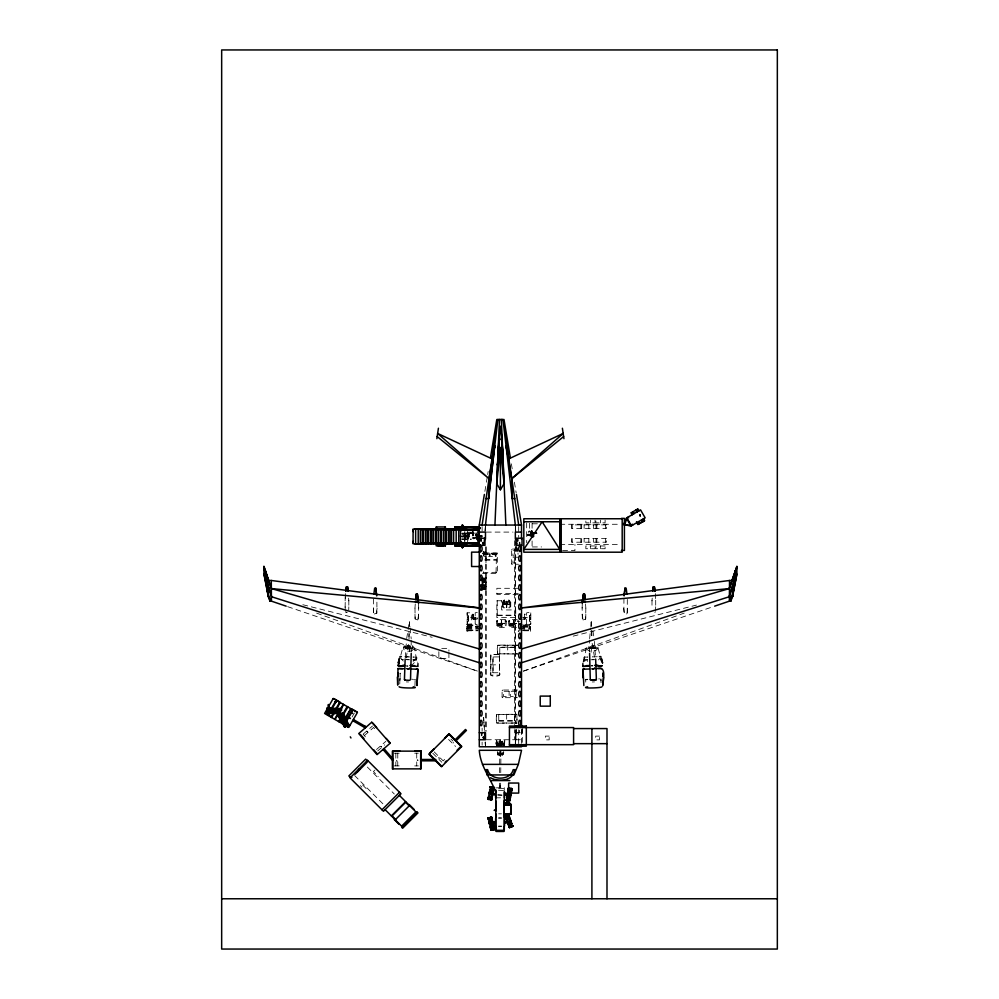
<?xml version="1.0" encoding="UTF-8"?>
<svg xmlns="http://www.w3.org/2000/svg" width="999" height="999" viewBox="0 0 999 999"><rect width="100%" height="100%" fill="white"/><g stroke="black" fill="none" stroke-linecap="round" stroke-linejoin="round"><path stroke-width="0.75" stroke-dasharray="5 3.75" d="M473.264 535.439L473.264 532.479M495.791 787.911L504.27 787.437L504.27 790.546M497.852 754.957C497.29 753.92 499.687 756.955 499.075 752.971C496.853 751.523 498.189 756.193 497.977 753.483M497.977 753.209L497.952 754.857L497.977 754.083M498.601 754.07L499.1 754.969L499.125 753.159M498.626 753.371L499.088 754.919L499.125 753.633M502.722 754.844L502.734 752.996L502.497 755.369L501.523 754.982L501.723 752.459L502.509 752.472L502.722 754.62L502.722 753.621M501.573 753.646C501.386 751.76 501.56 756.942 501.585 753.533M501.585 753.171L501.573 754.695L501.585 753.858M501.973 754.52C504.07 751.373 498.788 757.392 498.401 753.808M515.334 743.681L515.334 729.72L515.334 746.777M515.347 531.318L515.347 526.598L515.334 531.256M500.724 751.385L500.674 756.118L500.099 751.385M500.374 787.15L500.062 786.063L500.749 787.324M500.674 756.118L500.062 753.908L500.049 756.118M503.084 604.095L503.096 601.148L504.17 600.099L508.928 600.112L509.989 601.148L509.977 604.095L508.903 603.109L504.145 603.109L503.084 604.095L504.145 601.823L508.903 601.835L510.739 602.859M503.096 601.148L503.096 602.372L504.17 601.386L508.916 601.386L509.989 602.372M589.597 651.91L589.635 640.097M524.562 614.385L524.562 618.843L524.525 614.385M504.145 603.109L504.17 600.099M508.903 603.109L508.928 600.112M499.438 786.163L499.475 783.166M499.575 772.652L499.787 751.635M500.449 786.151L500.362 786.962M500.649 783.179L500.624 786.176L499.512 786.188M500.749 772.664L500.961 751.648M467.907 627.36L466.87 628.084L467.907 628.084M472.577 535.714L472.639 532.642M409.253 626.148L409.403 621.902L410.04 626.473M412.362 648.751L412.462 645.616C419.405 653.571 397.24 652.697 405.307 645.366C400.724 650.599 416.92 649.35 410.152 647.152L410.015 645.354L408.803 647.901L407.767 645.279L409.328 645.342M464.897 541.396L464.822 531.381M467.932 532.804L467.932 539.922L468.056 532.792M468.056 539.935L468.032 532.829L468.094 536.363M400.112 677.322L400.137 673.076L399.875 677.31M409.003 638.973L409.29 630.719M465.097 539.635L465.097 533.079M467.145 623.963L467.145 612.799L471.341 612.799L471.341 623.963L466.87 624.288L466.87 631.143L467.907 631.143L467.145 612.799M530.806 612.862L530.719 615.284L529.458 615.396L529.27 617.12L529.458 621.465L530.719 621.578L530.806 624.013L526.61 624.013L526.61 612.862L528.721 612.449L530.806 612.862L530.806 624.013M348.726 609.802L348.826 606.855M377.098 608.291L376.173 613.836L374.325 613.836L373.601 612.762L373.389 608.291M399.75 684.003L399.937 678.833M414.935 685.826L415.159 679.357L411.775 679.245M499.113 753.983L499.001 754.67M585.839 614.323L585.689 618.706L584.914 619.78L583.066 619.78L582.13 614.248M408.878 636.813L409.103 630.719M409.602 621.915L409.453 626.148M499.737 745.054L499.912 739.397L500.886 739.447L501.136 745.054L499.7 745.079M373.489 598.988L373.601 613.161M464.785 536.363L464.485 541.296M464.997 539.622L465.022 533.141M345.367 593.618L345.117 607.617M345.117 600.899L345.267 596.952M582.13 608.129L582.292 603.483M472.939 535.714L473.064 532.642M418.681 614.248L417.757 619.78L415.896 619.78L415.122 618.706L414.972 614.323M627.422 608.291L627.222 612.762L626.498 613.836L624.637 613.836L623.713 608.291M655.506 610.901L655.694 606.768M418.481 619.105L418.681 607.429M627.222 613.161L627.322 598.988M496.478 745.079C493.743 742.032 499.363 739.01 498.876 742.781L497.902 742.894L497.789 745.541M501.848 745.092C499.225 742.07 504.782 739.01 504.333 742.756L503.359 742.894L503.359 745.079M483.603 555.881L483.891 551.223M485.102 531.268L485.377 526.585M516.358 729.844L515.521 743.693L516.483 729.745M516.733 723.676L517.02 719.055M467.182 536.201L467.395 536.201M473.401 618.106L472.914 614.335L472.927 618.281L473.114 614.335L472.927 618.106L477.722 618.044M483.404 556.043L483.716 551.411M485.052 531.306L485.364 526.66M414.972 608.129L415.272 603.97M623.938 598.364L623.863 613.161L626.498 613.985M651.997 600.899L652.197 598.126M405.269 657.592L406.456 641.395M500.049 745.054L500.412 739.397M516.683 730.581L516.296 731.93L516.72 730.943M484.59 554.308L484.627 555.382M503.508 751.51L503.271 754.357L503.946 751.548M503.958 745.816L504.97 738.748L504.408 745.853M502.797 744.23L501.848 741.333M589.647 638.623L590.634 627.996M590.784 626.473L591.208 621.915L591.908 624.912M591.096 652.297L592.17 643.556L594.63 657.966M467.22 621.528L468.494 621.415L468.681 619.667L468.494 615.347L467.22 615.234M496.391 741.333L496.478 742.781L497.465 742.894L496.578 745.504M499.338 744.942L500.412 739.859L501.111 745.766L500.412 745.042L499.712 745.754L499.837 744.692M488.648 556.48L489.572 556.48L489.522 553.758M583.965 661.475L584.153 660.002L587.936 659.877M490.122 553.708L490.184 556.418L496.016 556.418L495.704 555.769M499.612 787.324L500.362 786.525M583.965 661.375L586.288 647.889L597.926 647.489L599.962 655.019M406.68 638.461L407.917 630.931M408.166 629.432L409.403 621.902M484.877 491.383L486.151 483.728M486.401 482.205L487.412 476.086M487.674 474.55L488.174 471.491M406.181 657.966L408.641 643.556L409.715 652.297M467.482 541.82L467.844 539.872M583.104 662.337L584.053 657.18L587.699 657.055M496.715 572.227L483.241 572.752M495.729 555.831L496.016 553.708M400.849 655.019L402.884 647.489L414.523 647.889L416.858 661.475L416.658 660.002L412.874 659.877M492.857 672.714L492.744 656.892M502.21 753.696L498.401 754.12L498.389 753.433M407.767 645.279L407.167 647.052L404.845 648.476M591.495 645.342L593.044 645.279L592.007 647.901L590.796 645.354L590.659 647.152L588.461 648.751L588.361 645.616C581.406 653.571 603.571 652.697 595.504 645.366L595.966 648.476L588.461 648.751M499.75 653.833L515.571 654.02L515.646 645.192L499.825 645.079L499.75 653.833L497.452 654.095L497.19 645.279L499.75 645.279M515.646 645.279L517.944 645.029M498.726 714.435L514.547 714.248L514.622 723.076L498.801 723.189L498.726 714.435L496.428 714.173L496.166 722.989L498.726 722.989M514.622 714.435L516.92 714.173M352.06 717.02L354.395 712.986M515.646 647.165L499.75 647.165M498.726 721.103L514.622 721.103M598.526 659.927L600.424 657.679M592.931 669.505L594.83 667.257M413.111 661.4L416.758 657.18L413.111 657.055M407.879 669.505L409.927 667.394M410.951 666.333L416.658 660.002L412.999 659.877M374.862 770.154L373.426 771.59L378.246 776.41M443.556 760.489L444.617 759.427M594.492 681.905L592.245 681.967M503.096 603.846L504.17 602.859L508.916 602.859L509.989 603.846M467.719 532.342L467.008 532.355M408.579 681.967L406.331 681.905M363.112 734.19L372.465 726.036M364.348 735.601L373.701 727.447M376.486 749.512L385.839 741.358M377.722 750.936L384.727 744.817M453.384 743.006L453.309 742.394M473.389 618.793C472.577 617.257 475.474 620.329 477.722 618.793M654.77 612.337L655.494 611.875M499.962 745.291L500.861 745.291M499.413 656.892L499.587 672.714L490.759 672.789L490.646 656.967L499.413 656.892L499.662 654.595L490.846 654.345L490.846 656.892M490.846 672.789C487 677.397 503.259 677.397 499.413 672.789M523.426 671.078L684.215 613.111M483.241 554.482L496.478 554.482L496.041 572.39L496.603 571.628M523.464 671.153L713.186 606.655M462.912 535.789C462.237 538.274 464.797 532.842 467.295 535.789M573.176 636.138L696.453 605.094M462.162 534.69L470.904 532.692M477.285 612.399L475.187 612.799L475.187 623.963L477.285 624.363M519.892 621.49L518.643 621.178M468.681 617.07L467.757 617.145L467.757 619.592L468.681 619.667M529.27 619.73L530.194 619.655L530.194 617.195L529.27 617.12M585.814 648.276L586.95 648.214M598.438 647.814L589.947 648.126M591.57 668.918L594.592 668.806L591.221 668.93M595.491 648.488L588.935 648.726M590.896 665.496L592.732 665.421M590.759 659.777L594.417 659.652M587.824 657.055L584.053 657.18L587.699 661.4M597.277 656.718L592.494 656.88L594.318 656.83M592.807 666.033L591.47 666.071M591.383 668.918L594.442 668.818L591.383 668.918L592.907 668.88M585.352 679.795L587.212 679.72M587.812 659.877L584.153 660.002L586.775 663.161M587.887 679.295L585.651 679.357L585.876 685.826M598.651 678.908L599.6 678.883M592.594 659.702L594.043 659.665M532.38 523.801L537.974 523.801M559.777 524.275L619.867 524.275M467.944 532.217L478.022 532.217M486.326 532.092L512.999 532.092M461.963 533.154L475.674 533.154M461.963 533.404L472.627 533.404M461.963 533.653L472.627 533.653M468.269 534.902L466.695 534.902L466.695 537.524L468.269 537.524M458.828 536.026L469.58 536.176L469.58 536.95L462.137 536.95M462.137 536.363L469.58 536.363M461.65 536.5L467.295 536.5M462.137 536.75L469.58 536.75M461.963 538.961L471.103 538.961M461.963 539.21L471.103 539.21M461.963 539.46L471.103 539.46M559.777 544.505L619.867 544.505M532.38 546.94L541.583 546.94M518.543 548.926L511.65 548.926L511.65 564.248L518.543 564.248M511.65 549.687L512.412 548.926M518.031 550.199L512.924 550.199L512.924 555.943L518.031 555.943L518.031 553.071M562.574 550.624L574.924 550.624L574.924 544.505M483.104 552.135L485.976 552.135L485.976 566.52M482.529 553.209L497.34 553.209M482.529 553.733L497.34 553.733M497.34 554.008L482.529 554.008L482.529 552.984L497.34 552.984L497.34 573.414L482.529 573.414M484.328 556.48L485.214 556.48M518.031 557.23L512.924 557.23L512.924 562.974L516.758 562.974M484.902 559.49L496.715 559.49M484.902 560.227L496.715 560.227M511.65 563.486L512.412 564.248M483.266 571.628L483.266 572.39M482.629 578.059L485.989 578.059M483.454 578.396L485.477 578.396M482.979 578.721L485.901 578.721M482.629 579.02L485.564 578.921M482.792 579.108L485.502 579.208M482.792 579.632L485.502 579.52M482.704 579.72L485.452 579.72M482.704 580.057L485.452 580.057M482.829 580.394L485.452 580.394M483.966 580.769L485.177 580.394M482.979 581.718L485.502 581.718M483.004 582.042L485.639 582.042M482.979 582.205L485.901 582.205M482.892 584.89L485.801 584.89M482.904 585.064L485.539 585.064L485.614 589.298L482.779 589.223M482.892 585.389L485.414 585.389M485.689 586.638L484.153 586.575L485.089 586.525L485.239 588.249M482.767 586.925L485.302 586.95M482.704 587.2L485.651 587.162M482.767 587.237L485.689 587.237M482.704 587.499L485.414 587.587M483.179 587.624L485.651 587.749M482.967 587.899L485.939 587.824M482.704 588.199L485.477 588.186M482.779 588.261L485.939 588.423M518.306 588.299L496.853 588.299L496.853 594.43L518.306 594.43L518.306 591.358M482.779 588.648L485.651 588.498M482.704 588.711L485.564 588.711M483.104 588.96L485.726 588.96M482.667 589.298L485.989 589.298M496.853 593.406L518.306 593.406M509.989 602.122L510.739 602.122L510.739 606.905L509.989 606.905M502.347 602.859L503.084 602.859M506.218 604.133L503.384 604.133L506.218 604.445M507.142 604.133L509.977 604.133M507.142 604.445L509.977 604.445M502.347 606.168L503.096 606.168M509.989 606.168L510.739 606.168M503.096 606.905L502.347 606.905L502.347 602.122L503.096 602.122L503.096 607.767L509.989 607.767L509.989 601.148M346.041 612.337L347.177 612.337L345.317 611.875M374.325 613.985L376.948 613.161L376.873 598.364M472.927 614.66L472.927 614.01L473.426 614.66M497.24 615.147L515.359 615.147M497.24 615.534L515.359 615.534M522.577 617.32L527.11 617.32L527.11 619.268L522.577 619.268M517.32 619.667L509.665 619.667L509.665 627.634L517.32 627.634M417.757 619.942L415.122 619.105L414.972 607.429M583.066 619.942L585.689 619.105L585.839 607.429M497.552 620.591L496.478 620.591L496.478 626.56L497.552 626.56M505.219 620.591L506.281 620.591L506.281 626.56L505.219 626.56M509.665 620.591L508.591 620.591L508.591 626.56L509.665 626.56M496.478 621.503L497.552 621.503M505.219 621.503L506.281 621.503M508.591 621.503L509.665 621.503M518.394 621.503L517.32 621.503L517.32 620.591M500.924 623.351L498.089 623.351L500.924 623.651M501.848 623.351L504.682 623.351L501.848 623.651M513.036 623.351L510.189 623.351L513.036 623.651M513.948 623.351L516.783 623.351L513.948 623.651M497.552 624.412L505.219 624.263M509.665 624.263L517.32 624.412M466.87 624.65L476.635 624.687M530.519 624.65L520.741 624.687M467.907 625.049L478.096 625.049M497.552 624.949L505.219 624.949M509.665 624.949L517.32 624.949M520.741 625.012L529.47 625.049M467.907 625.374L476.635 625.374M523.651 625.374L529.47 625.374M496.478 625.649L506.281 625.649M508.591 625.649L517.32 625.649M466.87 626.261L477.597 626.261M497.552 626.261L505.219 626.261M509.665 626.261L517.32 626.261M522.852 626.261L530.519 626.261M466.87 626.385L479.133 626.385M522.852 626.385L530.519 626.385M466.87 627.072L477.597 627.072M519.792 627.072L530.519 627.072M466.87 627.36L479.133 627.197M522.852 627.197C527.46 627.085 530.182 627.31 530.519 628.084M466.87 628.246L479.133 628.371M519.792 628.246L530.519 628.371M466.87 629.058L479.133 629.17M519.792 629.058L530.519 629.17M467.907 630.069L476.635 630.069M523.651 630.069L529.47 630.069M467.907 630.394L478.096 630.431M520.741 630.394L529.47 630.431M466.87 630.781L478.096 630.756M523.651 630.756L530.519 630.781M517.507 645.279L497.452 645.279L497.452 653.833L517.569 653.833M499.75 647.577L515.646 647.577M441.733 648.363L448.913 648.363L448.913 651.236M517.944 654.095L515.646 653.833M490.596 664.847L499.662 664.847M517.42 690.022L502.097 690.022L502.097 697.689L517.42 697.689M502.097 690.796L502.859 690.022M502.097 696.915L502.859 697.689M498.726 720.691L514.622 720.691M516.92 723.239L514.622 722.989M519.58 730.257L519.642 732.367M515.334 732.704L521.528 732.704M486.326 739.735L514.485 739.735L514.485 729.607M515.334 739.735L521.528 739.735M502.035 743.993L498.801 743.943L498.801 745.704M497.789 744.317L502.997 744.317L502.997 745.541M499.837 745.504L499.338 744.692M501.098 745.504L501.573 744.692M394.205 753.196L399.8 753.196M414.697 753.196L418.381 753.159M394.205 765.896L399.8 765.896M414.697 765.896L418.381 765.896M500.736 787.262L499.625 787.262L500.487 787.562M498.613 788.386L504.27 788.386M498.538 790.271L504.507 790.459M495.554 797.801L501.523 797.801M498.613 813.823L501.448 813.823M498.613 817.594L501.448 817.594M498.538 818.531L501.523 818.531M498.538 826.073L501.523 826.073M498.613 826.548L501.448 826.548M500.449 786.176L499.687 786.95M406.368 668.818L409.59 668.93L406.581 668.818M409.777 656.942L403.534 656.718M406.768 659.665L409.665 659.765M406.493 656.83L408.329 656.88M401.648 659.477L403.559 659.54M406.393 659.652L408.229 659.702M406.431 668.818L409.24 668.918M411.888 648.726L405.319 648.488M410.864 648.126L402.372 647.814M412.987 657.055L416.758 657.18L417.707 662.337M406.481 665.996L408.004 666.058L406.668 665.971M407.904 668.855L409.428 668.918M413.598 679.72L416.108 679.819M413.861 648.214L414.997 648.276M302.847 604.72L432.155 637.275M485.214 554.02L484.328 553.758L484.69 554.545M287.637 606.655L477.36 671.153M503.359 742.894L504.22 744.23M316.596 613.111L477.385 671.078M595.966 648.476L593.643 647.052L593.044 645.279M495.017 555.531L496.016 556.418M450.949 739.073L452.947 741.083M448.576 739.447L455.581 746.453M434.165 751.847L443.169 760.863M432.792 753.221L441.808 762.237M367.345 767.057L394.293 793.993M354.595 775.499L383.691 804.595M366.133 788.536L361.313 783.703L360.264 785.539M360.889 786.163L361.85 787.112M499.687 786.912L499.712 787.562M374.013 727.871L374.712 728.671M363.424 734.54L365.397 736.8M400.399 657.679L403.246 661.051M467.482 530.906L467.944 536.363M511.363 463.836L512.375 469.967M514.41 482.205L516.183 492.919M592.907 630.931L594.143 638.461M501.573 744.942L500.412 740.084M410.177 627.996L411.176 638.623M500.412 740.147L500.824 745.054M497.902 742.894L498.014 745.504M497.09 745.828L496.515 738.711L496.703 745.853M497.539 751.523L497.764 754.37L497.165 751.548M594.355 641.395L595.554 657.592M585.539 603.97L585.839 608.129M348.626 598.126L348.826 600.899M516.795 546.765L517.307 554.495M483.504 717.357L483.716 720.454M483.816 722.002L484.44 731.293M485.164 742.132L485.377 745.229M516.645 546.603L517.107 554.333M483.703 717.519L484.078 723.676M484.165 725.224L484.453 729.844M485.189 742.157L485.377 745.242M582.342 619.105L582.13 607.429M345.117 606.768L345.304 610.901M655.444 593.618L655.694 600.899M591.358 626.148L591.208 621.915M464.66 533.166L464.66 541.346L464.872 533.154M418.531 603.483L418.681 608.129M591.72 630.719L591.932 636.813M591.52 630.719L591.808 638.973M464.847 533.116L465.122 536.363M600.886 678.833L601.011 682.704M591.42 621.902L591.558 626.148M411.176 640.097L411.213 651.91M655.694 600.199L655.694 607.617M651.997 600.199L651.997 607.617M605.394 524.875L605.394 528.496M605.394 538.586L605.394 542.207M605.107 520.104L605.107 522.852L595.891 522.852L595.891 520.104M600.574 520.104L600.574 522.852M600.574 545.978L600.574 548.726M596.853 524.875L596.853 528.496M596.853 538.586L596.853 542.207M596.016 524.875L596.016 528.496M596.016 538.586L596.016 542.207M595.054 520.104L595.054 522.852L585.851 522.852L585.851 520.104M593.418 524.875L593.418 528.496M593.418 538.586L593.418 542.207M590.534 520.104L590.534 522.852M590.534 545.978L590.534 548.726M588.823 524.875L588.823 528.496M588.823 538.586L588.823 542.207M584.128 524.875L584.128 528.496M584.128 538.586L584.128 542.207M581.668 524.875L581.668 528.496M581.668 538.586L581.668 542.207M580.831 524.875L580.831 528.496M580.831 538.586L580.831 542.207M572.24 524.875L572.24 528.496M572.24 538.586L572.24 542.207M532.092 523.226L532.092 529.12M532.092 540.934L532.092 546.828M529.458 615.396L529.458 621.465M529.383 523.264L529.383 529.32M526.673 522.877L526.673 542.669M525.024 614.06L525.024 614.71L524.525 614.06M522.302 728.571L522.302 743.656M522.027 728.783L522.027 733.004L515.846 733.004L515.846 728.783M521.528 729.607L521.528 745.366M518.693 526.585L518.693 537.362M518.693 729.844L518.693 743.693M518.394 620.591L518.394 624.375M516.645 690.022L516.645 690.796M516.645 696.915L516.645 697.689M514.485 540.671L514.485 728.059M513.648 623.039L513.648 620.204L513.336 623.039M513.648 624.038L513.648 626.873L513.336 624.038M507.704 645.029L507.704 654.095M506.83 603.833L506.83 600.998L506.53 603.833M506.83 604.82L506.83 607.654M506.53 604.82L506.53 607.654M506.668 714.173L506.668 723.239M504.408 741.333L504.22 745.479M503.446 743.855L503.446 745.666M502.909 742.894L502.797 745.479M501.935 742.756L502.035 745.704M501.535 623.039L501.535 620.204L501.223 623.039M501.535 624.038L501.535 626.873L501.223 624.038M500.824 745.691L500.412 739.909L500.049 745.691M499.999 786.525L499.875 787.562M498.951 741.333L498.876 745.092M497.465 742.894L497.34 745.691M497.24 600.749L497.24 617.594M496.603 554.008L496.603 554.77L496.041 554.008M493.156 656.892L493.156 672.789M486.326 546.865L486.326 731.156M485.989 577.547L485.989 589.81M485.726 578.059L485.726 589.298M485.539 578.059L485.502 582.205M485.477 525.049L485.477 531.318M485.477 546.753L485.477 731.28M485.477 742.12L485.477 746.777M483.816 554.008L483.816 554.77L483.266 554.008M482.117 526.585L482.117 531.256M482.117 728.171L482.117 731.268M482.117 742.12L482.117 745.242M473.214 531.418L473.214 535.876M472.814 531.418L472.814 535.876M472.739 532.479L472.739 535.439M472.49 531.418L472.49 535.876M468.494 615.347L468.494 621.415M468.269 533.366L468.269 539.26M467.769 533.366L467.769 539.26M448.913 652.672L448.913 658.416L438.861 658.416L438.861 651.236M416.733 753.159L416.733 765.896M397.764 753.159L397.764 765.896M395.829 753.159L395.829 765.896M348.826 600.199L348.826 607.617M515.347 546.753L515.334 723.526L515.334 546.753M396.491 760.851L397.202 761.151L396.528 760.763M417.245 760.002L417.982 760.202L417.245 760.002M438.673 757.904L439.41 758.104L438.673 757.904M367.045 731.668L367.757 731.905L367.045 731.668M380.944 746.328L381.655 746.578L380.944 746.328M474.15 618.231L473.176 619.13L472.202 618.231L473.176 617.32L474.15 618.231M524.05 617.619L524.05 618.955L525.437 618.955L525.437 617.619L524.05 617.619M524.163 617.732L524.163 618.831L525.387 618.831L525.387 617.732L524.163 617.732M474.013 618.231L473.176 619.018L472.315 618.231L473.176 617.432L474.013 618.231M606.493 524.875L571.49 524.875L571.49 528.496L606.493 528.496L606.493 524.875M606.493 538.586L571.49 538.586L571.49 542.207L606.493 542.207L606.493 538.586M595.054 545.978L585.851 545.978L585.851 548.726L595.054 548.726L595.054 545.978M605.107 545.978L595.891 545.978L595.891 548.726L605.107 548.726L605.107 545.978M501.585 600.749L496.853 600.749L496.853 617.594L515.734 617.594L515.734 609.939L501.585 609.939L501.585 600.749M507.142 603.833L506.218 603.833L506.218 604.82L507.142 604.82L507.142 603.833M475.374 617.257L470.841 617.257L470.841 619.218L475.374 619.218L475.374 617.257M505.219 619.667L497.552 619.667L497.552 627.634L505.219 627.634L505.219 619.667M501.848 623.039L500.924 623.039L500.924 624.038L501.848 624.038L501.848 623.039M513.948 623.039L513.036 623.039L513.036 624.038L513.948 624.038L513.948 623.039M530.519 624.288L529.47 624.288L529.47 631.143L530.519 631.143L530.519 624.288M519.293 630.781L518.256 631.143L519.293 630.781M499.413 654.595L490.846 654.595L490.846 675.087L499.413 675.087L499.413 654.595M509.115 691.296L503.371 691.296L503.371 696.415L509.115 696.415L509.115 691.296M516.133 691.296L510.389 691.296L510.389 696.415L516.133 696.415L516.133 691.296M516.92 714.435L496.428 714.435L496.428 722.989L516.92 722.989L516.92 714.435M549.175 736.113L545.404 736.113L545.404 739.884L549.175 739.884L549.175 736.113M599.45 736.113L595.679 736.113L595.679 739.884L599.45 739.884L599.45 736.113M515.759 531.306L515.447 526.66L515.721 531.268M469.193 535.639L469.105 532.854L469.218 536.363L469.193 535.639"/><path stroke-width="1.5" d="M463.074 545.129L463.099 547.265L462.712 545.142M454.932 545.816L478.546 545.629L473.988 545.741M477.047 544.942C478.571 545.691 479.033 545.854 479.97 544.979M495.791 811.001L495.791 796.39M504.27 830.319L504.27 826.548L504.27 830.319L495.791 830.319L495.791 826.548L495.791 830.319M504.27 826.31L504.27 813.823L510.539 813.91M521.528 539.123L521.528 525.049L516.446 494.443M473.988 526.985L471.99 526.873L476.623 526.985M472.277 526.723C469.942 526.885 475.799 526.885 473.464 526.723M589.597 653.383L590.284 679.682L595.579 680.194L596.366 679.345L595.579 680.082L590.284 679.682M454.957 545.641L455.194 542.832M455.094 527.759L454.732 527.06L455.194 529.895M583.841 685.551L583.004 669.205L589.56 668.993M463.786 543.156L457.28 543.943L456.793 544.755M478.271 544.88L479.17 545.267L455.169 545.904M457.729 544.83L457.629 543.856M457.417 544.855C469.88 546.341 462.949 542.17 457.205 543.98M458.079 545.454L456.78 545.641L457.654 545.429M457.804 545.516L456.181 545.579L458.104 545.504M486.088 498.451L488.573 498.651L489.035 478.646L494.767 445.654L493.956 445.654L494.767 445.866L491.995 458.853L437.637 433.454L489.035 478.646L437.175 436.575M462.649 545.566L463.099 547.265L462.962 545.554M456.218 527.222C458.291 526.935 456.531 527.147 456.98 527.285M462.712 527.547L462.712 525.424L463.074 527.559M405.157 659.065L404.445 679.47L405.244 680.194L404.445 679.47M479.12 545.254L479.77 545.017M582.292 603.483L583.428 594.093L584.59 594.093L585.152 599.275M286.164 606.156L271.453 601.161L271.278 580.481L268.356 580.481L271.628 588.623L480.631 649.338M494.942 525.049L499.475 419.468M596.266 668.756C607.267 664.847 603.034 679.557 602.697 685.851M462.962 527.135L463.099 525.661M603.134 684.74L603.458 677.047M729.357 601.161L730.818 601.161L732.467 596.765L736.875 574.138L736.875 566.408L732.467 580.481L729.532 580.481L729.357 601.161L714.647 606.156M456.506 526.923L458.079 527.272M330.294 710.464L327.422 710.189M498.963 437.487L496.715 483.641L500.399 489.785L504.095 483.641L501.848 437.487L500.399 426.411L497.514 465.172L498.051 460.564M602.797 676.223L602.759 673.101L602.797 676.098M462.4 543.768L465.671 544.567L465.497 545.641L479.595 544.842M497.514 465.172L498.563 445.804L500.399 448.563L504.095 483.641M516.67 542.632L516.72 543.156M454.695 544.967L455.569 545.054M400.099 678.383L399.625 680.244M397.689 684.889L397.989 668.531M484.602 735.239L485.027 733.766L484.877 735.376M462.649 527.122L462.724 525.699M415.659 599.762L416.221 594.093L417.395 594.093L418.531 603.483M624.263 595.217L624.962 588.136L626.136 588.136L626.96 594.118M652.822 591.108L653.246 586.863L654.407 586.863L655.032 590.921M327.235 710.589L330.194 710.289M496.715 483.641L500.399 448.563L502.247 445.804L503.296 465.172L502.035 454.408M415.659 599.275L416.221 594.093M454.932 526.91L479.258 527.36M624.113 595.916L624.962 588.136M652.822 590.759L653.246 586.863M456.793 527.971L457.892 528.983M488.573 498.651L494.767 445.654M485.477 525.049L497.864 419.468L482.117 525.049M498.414 457.48L498.963 452.872M734.115 584.702L732.467 596.765L729.183 596.765L521.665 662.687M734.74 580.182L735.564 570.267L736.875 566.408L736.438 569.442M345.779 591.346L346.403 586.863L347.577 586.863L348.002 590.759M373.851 594.118L374.675 588.136L375.849 588.136L376.698 595.916M582.392 601.56L583.428 594.093M462.237 525.274L463.074 526.798M734.228 584.627L732.467 596.765L736.875 574.138L735.564 574.138L729.183 596.765L730.818 601.161L736.213 576.223L735.564 574.138M734.665 581.593L735.114 578.546M436.863 438.673L438.424 428.234M345.779 590.921L346.403 586.863M479.283 539.123L479.283 525.049L484.365 494.443M490.459 457.717L496.815 419.468M492.37 796.141L493.231 791.033M489.385 799.5L487.974 799.25L489.385 799.462L487.999 799.113L489.473 798.988L488.111 798.488L489.71 797.639L488.299 797.389L488.424 796.702L489.885 796.678L488.561 795.941L490.259 794.505L488.861 794.255L489.011 793.368L490.771 792.619L492.844 793.306L491.108 794.842L492.519 795.092M490.509 793.131L489.16 792.532L489.31 791.658L490.784 791.57L489.61 789.972L491.158 789.46L489.747 789.21L491.321 788.536L490.059 787.437L491.533 787.299L490.172 786.787L491.608 786.912L490.197 786.663M489.66 793.755L490.022 791.658M493.656 788.686L492.245 788.436L493.743 788.161L493.893 787.299L492.482 787.05L493.818 787.774M492.02 797.926L491.883 798.738L490.434 798.688L491.795 799.225M492.282 796.453L492.095 797.489L490.571 797.926L491.983 798.176M492.582 794.754L492.382 795.928L490.821 796.503L492.232 796.752M493.194 791.295L492.982 792.469L490.771 792.619M493.469 789.734L493.281 790.771L491.82 790.846L493.131 791.62M493.693 788.486L492.007 789.759L493.419 790.009M506.281 800.174L507.604 800.898L506.206 800.649L506.356 799.787L507.854 799.512L506.443 799.262M506.406 799.475L508.091 798.189L506.68 797.939M506.63 798.213L506.818 797.19L508.279 797.102L506.968 796.34M506.855 796.915L507.754 791.807M507.817 791.495L507.992 790.459L509.527 790.022L508.116 789.784M509.652 789.335L508.279 788.898L508.429 788.036L509.84 788.273L508.391 788.211M508.516 800.911L509.977 800.898M510.714 788.448L512.125 788.698L510.714 788.486L512.1 788.835L510.626 788.973L511.988 789.472L510.389 790.309L511.8 790.559L511.675 791.245L510.214 791.27L511.538 792.007L509.827 793.443L511.238 793.693L511.088 794.58L509.328 795.341L507.255 794.655M510.039 796.465L510.364 794.667M508.603 800.424C512.624 800.811 506.256 799.075 510.239 799.412L508.941 798.488L510.489 797.964L510.626 797.152L509.228 796.915L510.939 795.404L509.59 794.817M530.794 532.08L531.68 530.819L532.367 532.067M462.2 547.589L463.311 545.454L462.287 545.491L463.461 546.291L462.287 547.639L463.561 546.216L463.311 545.454L462.612 545.941M486.95 774.937L513.873 774.937L518.356 764.372L521.528 750.299L479.295 750.299C480.294 765.921 490.284 777.859 495.691 791.82M462.475 547.552L463.224 545.941M342.345 716.857L340.896 714.422M398.301 662.874L399.588 658.041L398.264 662.861M504.183 804.957L510.776 804.957M506.705 820.229L508.041 819.742L507.317 821.927L509.465 821.49L510.601 819.942L510.289 819.105L508.766 819.08L509.989 818.268L509.702 817.494L508.191 817.532L509.44 816.757M462.924 525.824L463.461 526.635L462.2 525.099M266.696 584.702L268.356 596.765L264.598 576.223L265.247 570.267L263.936 566.408L263.936 574.138L268.356 596.765L269.992 601.161L271.453 601.161M456.955 545.554L456.143 545.541L456.98 545.442M623.763 524.525L626.398 518.056L640.546 509.89L645.142 517.857L630.993 526.023L624.725 524.7M624.862 524.25L626.71 518.606L630.681 525.474L623.9 524.762M531.106 532.892L531.118 535.277L532.305 535.764L531.131 535.314L530.956 533.404M729.183 596.765L736.213 576.223M477.06 539.035L477.747 540.284L478.633 539.01L477.909 538.636M495.005 821.503C491.82 823.251 497.577 822.801 494.28 821.628M456.543 544.855L457.28 543.831M500.886 439.535L501.848 437.487L503.296 465.172M462.475 527.147L463.311 527.235L462.287 527.197M462.924 546.865L463.461 546.041L462.287 547.639M457.692 543.956L457.48 544.792M495.791 810.339L494.143 810.339L496.028 810.077M457.33 527.984C456.905 529.77 463.199 527.522 464.41 530.244L463.411 529.12M467.17 542.907L465.771 544.443L464.198 543.281M466.908 543.668L467.27 542.969M463.199 545.579L462.287 545.491L463.249 545.554M463.111 545.716C464.023 543.518 460.951 546.528 463.474 545.154L462.262 545.142L463.536 545.092M327.535 715.147L336.163 700.199M328.134 715.484L336.763 700.549M331.056 717.182L339.685 702.235M331.618 717.494L340.247 702.559M334.653 719.255L343.281 704.307M335.065 719.492L343.693 704.545M338.549 721.503L341.433 716.52M342.869 714.035L347.177 706.555M339.235 721.902L347.864 706.955M342.12 723.563L350.749 708.616M342.532 723.8L351.161 708.853M343.931 724.612L352.56 709.665M344.455 724.912L353.084 709.964M462.262 527.547C464.735 526.036 462 529.308 462.724 526.96L462.262 527.547L463.536 527.597M462.237 547.415L463.561 546.216M489.323 823.775L493.356 824.45L493.631 825.599M506.143 823.176C504.158 819.605 506.618 824.899 505.119 821.503M463.399 544.917L462.375 544.954L462.724 545.716L462.337 545.154M464.473 544.48L457.48 544.542M532.405 535.714L531.967 536.301L532.966 536.538L532.842 535.539M462.587 526.773L463.399 527.772M503.946 804.382L511.013 804.382M510.976 814.16L503.946 814.123M601.898 686.837C601.036 688.149 578.671 688.561 587.624 686.8M342.158 717.132L340.609 714.46M464.423 528.159L462.962 528.983L457.28 528.783M463.536 526.386L462.5 525.212M479.982 539.847L480.781 539.16M529.445 531.256L528.633 531.943M399.088 686.675C398.988 688.348 422.34 688.448 413.199 686.8M359.765 768.855L357.267 772.115M357.592 771.503L360.002 769.093M355.169 774.213L367.22 762.15L366.508 761.438M429.745 753.046L433.991 748.8M444.518 738.261L448.763 734.028M381.993 809.802L399.513 792.282M455.119 739.834L465.472 729.482L466.433 730.431L456.081 740.783M391.346 815.896L405.619 801.635M445.179 762.137L446.253 761.076M457.08 750.249L460.751 746.578M395.242 819.792L409.515 805.531M401.623 826.173L415.896 811.912M495.791 813.823L495.791 817.594M504.27 817.594L504.22 813.785M496.853 831.255C491.708 831.543 508.354 831.543 503.209 831.255M498.738 831.255L497.552 831.255M500.624 831.255L499.438 831.255M502.497 831.255L501.323 831.255M480.057 545.429L479.32 545.866M484.353 539.497L484.403 540.896M457.092 544.243L463.673 543.531M466.983 543.718L465.584 544.517L463.249 543.643L463.986 543.206L463.274 543.743L465.522 544.78L465.546 545.641L478.259 545.666M479.582 527.672L478.608 526.748L465.546 527.085C466.783 528.983 462.075 528.459 463.936 529.545L462.987 529.058L465.584 528.196L467.17 529.807M563.636 436.575L511.775 478.646L512.237 498.651L514.722 498.451M457.817 543.806L463.936 543.169L463.361 543.618M405.244 680.082L409.69 680.344L410.527 679.57L411.226 653.383M477.597 538.861L477.547 539.81L478.059 538.948M531.818 532.242L531.868 531.281L531.368 532.155M496.028 801.161L496.028 802.097M496.028 802.647L496.028 803.583M496.028 804.133L496.028 805.057M496.028 805.619L496.028 806.543M496.028 807.105L496.028 808.029M496.028 808.591L496.028 809.515M491.121 824.437L493.156 823.626L491.333 822.202L492.732 821.865M476.448 537.2L475.512 537.874L477.16 538.498M532.979 533.891L533.916 533.229L532.267 532.604M476.461 534.565L476.585 535.564L477.46 534.802L476.56 534.84M507.917 803.346L505.332 804.52L507.567 803.109L509.802 804.52L507.217 803.346M506.268 804.52L508.503 803.109L509.802 803.933C508.166 806.218 502.734 800.848 507.567 804.757L509.802 803.346L507.092 804.457M508.154 804.52L509.453 803.696M509.428 820.903L510.901 820.766L511.201 821.59L509.965 822.389L511.788 823.201L510.701 824.412L512.05 823.925L511.026 825.299L512.662 825.624L511.451 826.473L512.887 826.235L511.588 826.847L512.887 826.235M463.561 526.473L462.475 525.124M330.157 709.215L330.169 707.642M509.365 813.91L510.776 813.061M345.492 726.897L344.468 725.099M348.564 726.623L346.965 725.636M623.426 523.951L624.712 523.214M638.948 523.826L643.368 521.278M338.174 716.096L339.61 715.259M340.834 714.909L340.135 715.321L341.121 716.982M340.209 715.459L340.909 715.022M339.598 717.257L339.448 716.483L339.573 717.22M341.159 717.107L341.808 716.595M343.356 716.208L344.218 715.771M340.047 718.506L340.11 717.27L340.085 718.506M340.334 718.543L340.984 719.155L340.422 718.681M344.543 717.107L342.769 718.131L344.243 720.679L345.991 719.617L344.618 717.245L342.857 718.281M340.696 720.466L342.17 719.705M343.818 718.743L344.418 718.368L344.368 719.617M340.834 720.704L342.282 719.879M343.381 719.243L343.731 719.854M341.583 722.002L342.919 721.241L344.38 723.776M341.683 722.165L343.019 721.415M344.305 720.791L346.066 719.767M342.47 722.677L343.569 723.251L342.969 723.563L343.069 722.314M346.453 720.429L344.68 721.453L347.739 726.735L349.55 725.798M344.817 721.678L346.591 720.654M343.019 724.487L344.355 723.726M344.443 723.9L343.119 724.662L341.658 722.115M346.678 722.727L346.616 723.151M346.516 723.426L347.615 723.988L346.528 723.388M343.656 725.586L344.805 724.912M347.352 724.412L347.964 724.949L347.39 724.475M345.829 726.698L344.618 727.26L343.718 725.699L344.88 725.049L345.766 726.598M347.664 726.623L349.425 725.574M491.496 822.876L492.807 822.189L492.532 821.028L490.934 820.554L492.332 820.216M508.928 826.323L510.264 825.836L509.103 826.835L509.403 827.647L510.751 827.172L509.24 827.209M489.123 822.939L490.434 822.252M463.249 529.083L465.522 527.947L479.345 527.884L478.658 527.884M472.539 526.96L473.002 526.972M507.217 814.834L508.553 814.347L507.23 814.859L508.603 814.472L507.392 815.321L509.003 815.546L507.854 816.608L509.203 816.121L509.44 816.77M492.17 829.47C488.186 830.119 494.43 827.971 490.484 828.558L491.645 827.284M492.682 827.759L494.006 827.147L492.507 821.016M490.721 819.655L492.045 819.055L490.347 818.119L491.745 817.781M505.144 815.946L506.456 815.346M462.4 528.946L464.51 528.109L463.923 527.834M509.34 827.484L510.651 826.897M472.277 526.96L473.351 526.935M466.146 544.18L465.584 544.63L466.346 544.28M465.771 528.284L463.673 529.195L464.547 530.219L463.598 529.07M479.67 545.192L478.658 545.516M490.434 818.468L491.783 817.944L491.57 817.095L490.184 817.419L491.658 817.432M454.957 527.085L478.546 526.898M489.335 823.8L489.123 822.914L490.509 822.577L488.911 822.04L489.985 820.441L488.374 819.817C492.295 819.118 485.551 819.242 489.46 818.256M505.182 816.058L506.368 815.122L505.019 815.621L505.319 816.433M506.381 815.159L505.057 815.721L506.468 815.396M507.355 815.209L508.691 814.709M505.269 816.283L506.705 816.058L505.432 816.745L505.719 817.519M505.631 817.282L506.98 816.795L505.869 817.931L506.231 818.918L507.692 818.743M505.969 818.193L507.305 817.706M506.118 818.631L507.467 818.144L506.406 819.43L506.818 820.541M508.653 818.768L509.989 818.281M507.904 823.538L509.44 823.551L508.204 824.35L508.566 825.336M510.439 823.688L511.788 823.201M508.304 824.637L509.652 824.15M508.466 825.074L509.815 824.575L508.716 825.761L508.991 826.523L510.414 826.235M508.803 825.986L510.139 825.499M511.326 826.111L512.662 825.624M509.165 826.985L510.514 826.498M509.39 827.622L510.714 827.06L509.29 827.322M509.54 821.228L510.889 820.741M464.473 528.246L457.33 528.234L458.279 529.008M468.843 527.047L472.177 526.748L455.194 526.81M490.834 830.032L492.32 830.082M494.78 794.804C496.091 791.882 493.131 794.954 494.205 794.655M415.372 601.873L418.431 600.849M463.024 528.796L457.092 528.471M477.297 535.564L478.409 535.214M531.018 535.889L532.13 535.526M490.247 817.706L491.62 817.269M487.962 818.119L489.335 817.719C485.477 818.606 491.983 817.956 488.111 818.743M521.678 648.9L729.183 588.623L735.564 570.267L729.183 588.623L520.591 608.054L729.532 580.481M511.401 826.348L512.799 825.986M490.921 824.262L489.522 824.6L491.333 825.998L489.947 826.335L490.147 827.147L491.708 827.559L490.322 827.896M490.184 817.457L491.595 817.194M488.012 818.368L489.41 818.031M488.224 819.23L489.622 818.893M490.509 818.793L491.908 818.456M491.995 818.818L490.596 819.155L492.157 819.492L492.395 820.516M488.911 822.065L490.297 821.727M493.556 825.286L492.295 826.136L493.756 826.123M490.147 827.147L491.533 826.81M492.445 826.76L493.831 826.423M493.943 826.872L492.544 827.209L494.305 828.383M494.255 828.171L492.869 828.508L494.38 828.695L494.58 829.545L493.194 829.882L494.48 829.083M490.896 830.281L492.295 829.944M493.194 829.844L494.58 829.52M507.43 815.421L508.828 815.084M455.494 529.433L462.225 529.17M455.194 526.997L478.546 527.085L477.834 527.085M478.783 527.684L478.271 527.834M493.131 829.607L494.542 829.37M509.478 823.676L508.016 823.838L507.617 822.726L509.465 821.49M458.042 543.893L462.987 543.768L464.622 544.717M501.623 795.241L498.051 794.892M475.512 545.953L455.756 546.016M456.668 527.759L456.98 528.758L456.543 527.872M507.417 793.768L508.978 793.119L507.579 792.869M507.117 795.479L509.328 795.341M589.46 666.171L582.854 666.408L582.854 663.561M600.923 656.593L599.4 656.643M507.717 792.02L509.19 791.945L507.867 791.196M594.555 665.371L597.926 665.234M601.485 668.568L598.326 668.681M495.167 824L494.193 823.651M586.088 665.659L589.148 665.546M598.214 665.858L602.285 665.721L596.166 665.933M582.854 666.395L584.315 666.345M584.353 669.168L583.004 669.205L582.954 677.759M477.784 538.573L478.758 538.561M458.304 543.856L463.024 543.931M497.727 419.468L503.071 419.468M621.403 518.381L624.412 518.381L624.412 550.449L621.403 550.449M523.813 521.753L559.752 521.753M479.283 525.049L521.528 525.049M445.417 526.96L436.163 526.96L436.163 528.184M461.65 529.97L477.972 529.97M461.65 530.269L460.489 530.269L460.489 542.432L461.65 542.432M479.283 532.092L485.477 532.092L485.477 539.123M521.528 532.092L515.334 532.092L515.334 539.123M480.981 540.971L481.206 538.861L481.106 540.971M516.433 542.594L516.72 544.193L516.408 543.493M519.58 542.519L519.705 544.63M461.65 542.782L477.972 542.782M446.878 544.205L452.659 544.205M440.184 545.192L441.408 545.192M437.2 545.529L444.38 545.529M438.474 545.629L443.156 545.629M445.417 545.854L436.163 545.854L436.163 544.642M480.232 552.135L471.603 552.135L471.603 566.52L480.232 566.52M480.631 663.161L271.628 596.765L265.247 574.138L263.936 574.138L271.628 596.765L269.992 601.161L264.598 576.223M398.052 665.709L404.657 665.933L398.526 665.721M417.919 666.408L417.957 663.561M335.389 708.491L341.408 708.491M331.631 708.865L334.428 708.865M335.389 709.003L341.408 709.003M337.912 709.265L338.973 709.265L337.937 709.927M337.6 709.44L337.462 709.702M339.298 709.44L339.985 709.702L339.248 709.702M329.295 709.927L328.234 709.253L329.27 709.952M334.428 710.526L331.631 710.526L331.68 708.491L334.428 708.491L334.378 710.526L334.553 708.491M335.389 710.526L341.408 710.526M332.742 710.701L333.454 710.701M333.454 710.863L332.779 710.564M327.722 711.226L329.782 711.226M327.859 711.375L329.67 711.413M332.667 711.825L327.21 711.825L327.135 713.486L332.667 713.486M334.378 711.962L337.175 711.962L337.113 713.486L334.378 713.486M327.21 712.337L332.667 712.337M334.378 712.337L337.175 712.337M340.684 712.549L338.374 712.799M330.781 712.836L331.468 712.587L330.644 712.836M338.511 713.186L340.309 713.186M338.511 713.336L340.309 713.486L340.309 712.162L338.511 712.162L338.374 713.486M351.436 713.373L352.772 713.373M515.846 725.961L522.027 725.961M509.44 727.572L573.588 727.572L573.588 744.667L509.44 744.667M573.588 728.571L606.992 728.571L606.992 898.775M479.295 732.704L485.477 732.704L485.477 739.735L479.295 739.735M481.73 733.328L481.668 735.439M573.588 743.656L606.992 743.656M521.528 746.777L479.295 746.777L479.283 545.317M393.806 750.873L399.8 750.873M414.697 750.873L420.704 750.873M421.091 759.477L435.726 759.477L435.726 760.826L421.091 760.826M482.455 764.372L518.356 764.372M490.984 780.569L509.827 780.569M511.513 793.094L518.693 793.094L518.693 783.041L508.641 783.041L508.641 790.221M221.666 898.775L777.334 898.775M478.546 545.816L469.98 545.953M456.181 527.147L457.804 527.097M457.205 528.583L464.123 529.495M462.337 527.534L463.449 527.559M401.411 656.643L399.887 656.593M417.482 666.37L411.351 666.171M397.952 668.531L404.558 668.756M416.458 669.168L417.857 669.205L416.983 685.551L417.857 669.23L411.251 668.993M409.915 665.496L414.722 665.659M402.884 665.234L404.495 665.297M402.485 668.681L399.338 668.568M458.279 543.581L455.494 543.281M480.219 608.054L271.628 588.623L265.247 570.267L267.907 579.02M490.309 799.437L491.733 799.575L490.347 799.2M529.108 535.102L527.46 534.64M480.307 536.001L481.968 536.463M493.868 787.487L492.432 787.337L493.831 787.649M506.231 800.474L507.654 800.624L506.256 800.299M490.172 786.8L491.595 786.975M271.278 580.481L480.232 607.991M508.404 788.136L509.827 788.311M510.689 788.586L512.1 788.835M510.651 788.835L512.05 789.085M508.304 788.735L509.715 788.973L508.079 790.022L509.44 790.546M510.489 789.709L511.9 789.959M508.179 789.422L509.59 789.672M492.482 787.087L493.881 787.412M490.059 787.437L491.471 787.674M492.37 787.749L493.768 787.999M509.378 796.041L510.789 796.29M506.206 800.624L507.629 800.786M490.509 798.276L491.92 798.526M488.199 797.989L489.61 798.238M488.049 798.863L489.448 799.113M487.999 799.125L489.41 799.375M491.683 799.887L490.272 799.637L491.67 799.912L491.82 799.05L490.447 798.613M509.527 795.154L510.939 795.404M489.16 792.544L490.571 792.806M489.011 793.368L490.422 793.618M455.756 545.841L454.932 545.629M528.184 534.552L528.883 534.69M480.544 536.413L481.243 536.55M535.214 532.654L536.076 532.867M473.339 538.236L474.2 538.436M490.122 787.05L491.508 787.424M532.667 535.252L533.866 536.013L533.029 536.913L532.005 535.776M510.601 789.06L511.988 789.472M488.111 798.476L489.498 798.888M503.971 814.16L503.971 804.345M582.392 600.849L585.439 601.873M510.427 790.072L511.788 790.571M488.299 797.377L489.672 797.876M454.845 545.092L455.631 545.329L454.832 545.367M504.932 794.829L506.243 794.555L505.956 793.243M463.474 543.668L465.671 544.567M332.13 709.327L332.542 708.766M532.455 533.591L531.418 533.478L531.431 534.665C532.829 535.314 532.804 532.792 531.418 533.478L531.431 534.665L532.455 534.065M476.973 537.512L478.009 537.624L477.997 536.438C476.598 535.789 476.623 538.311 478.009 537.624L477.997 536.438L476.973 537.037M328.659 706.443C326.91 704.707 329.445 703.221 328.733 706.305M490.497 777.746C498.726 782.367 513.249 781.156 514.797 769.655L513.199 769.655C510.639 780.968 490.172 780.968 487.612 769.655L486.026 769.655L488.074 774.937M334.54 698.975L339.598 701.885M352.16 709.14L357.217 712.062M334.677 701.66L335.939 702.384M353.359 719.492L365.696 726.623L365.035 727.759L352.697 720.641M326.436 713.786L329.358 715.471M329.882 715.771L331.156 716.508M343.718 723.763L344.992 724.5M508.866 804.52L506.63 803.109L505.332 803.933L506.63 804.757L505.681 803.696M504.27 800.524L504.183 814.197M463.261 529.158L464.21 530.282M364.847 728.246C363.761 726.036 366.633 725.461 364.96 728.146M448.926 734.228L461.463 746.765M429.308 753.858L441.845 766.395M367.22 760.714L365.646 759.14L348.851 775.936L350.424 777.509M409.253 804.545L414.073 809.365M399.375 795.391L416.708 812.711M409.153 805.881L405.606 802.347L392.07 815.896L395.604 819.43M360.177 769.193L359.665 768.681L358.404 769.942L358.916 770.466M385.102 809.652L402.435 826.985M394.255 819.53L399.088 824.35M351.149 776.785L351.873 777.509M372.839 723.089L376.673 727.484M386.201 738.411L390.047 742.806M383.978 748.601L393.356 759.34L392.357 760.202L382.992 749.462M360.377 734.477L363.948 738.586M373.738 749.799L377.322 753.908M638.96 510.814L637.874 508.928L631.106 512.837L632.192 514.71M643.556 518.768L644.642 520.654L637.874 524.55L636.788 522.677M637.574 509.103L638.661 510.976M643.256 518.943L644.343 520.829M635.988 510.014L637.075 511.9M641.67 519.855L642.757 521.74M635.888 510.064L636.975 511.95M641.57 519.917L642.657 521.79M632.991 511.75L634.178 513.573M638.673 521.59L639.86 523.414M631.405 512.662L632.492 514.535M636.5 521.74L638.174 524.388M628.159 517.045L628.633 517.869M632.28 524.175L632.754 524.999M626.835 517.807L631.43 525.774M343.344 713.236L342.07 713.973M342.282 713.511L343.843 716.133M346.491 720.491L349.5 725.711M344.28 717.432L345.679 719.854M346.054 720.754L349.063 725.961M342.22 714.697L342.744 715.609M340.472 715.284L341.371 716.845M340.284 715.234L341.321 717.007M342.232 719.804L339.51 715.084L338.024 715.846L340.796 720.641M339.061 715.334L341.795 720.067M342.645 721.54L344.043 723.963M344.867 725.436L344.817 726.685L344.318 725.761M343.981 725.549L344.892 727.11M343.856 725.624L344.755 727.185M350.287 736.825L350.961 737.986M493.893 794.442L493.731 793.743M506.331 819.405L508.166 824.25M509.977 820.279L510.514 821.752M267.907 579.07L263.936 566.408L264.598 570.953M489.735 822.477L490.034 823.713M601.023 659.415L601.323 660.863M600.923 680.519L600.799 679.72M479.682 527.984L479.97 527.734M503.996 419.468L510.339 457.717M562.387 428.234L563.948 438.673M518.693 525.049L502.947 419.468L515.334 525.049M266.583 584.627L268.356 596.765M654.407 586.863L655.032 591.346M417.395 594.093L418.431 601.56M265.247 574.138L265.672 577.16M479.77 528.009L468.556 527.085L465.497 527.072L465.546 527.884M584.59 594.093L585.152 599.762M375.849 588.136L376.561 595.217M347.577 586.863L348.002 591.108M398.027 676.098L398.052 673.101L398.027 676.223M479.595 527.884L479.895 528.783M397.352 677.047L397.689 684.74M501.336 419.468L505.869 525.049M596.366 679.47L595.654 659.065M591.908 728.571L591.908 898.775M561.226 518.756L561.226 552.197M559.752 518.756L559.752 552.197M521.528 545.317L521.528 726.51M510.889 804.32L510.889 814.185M510.776 804.307L510.776 814.197M509.927 804.869C511.575 801.535 503.558 801.535 505.207 804.869M504.507 791.782L504.507 797.801M504.507 818.531L504.507 826.073M504.27 791.782L504.27 805.107M500.399 426.411L500.399 430.656M500.399 448.563L500.399 489.785M495.791 790.034L495.791 798.039M495.791 809.939L495.791 810.813M495.791 811.35L495.791 826.31M495.616 790.271L495.616 797.801M495.616 818.531L495.616 826.073M482.667 578.059L482.667 589.298M482.405 577.547L482.405 589.81M477.972 529.682L477.972 535.664M477.972 538.511L477.972 543.131M461.65 529.682L461.65 530.631M461.65 542.07L461.65 543.131M461.488 529.582L413.074 529.058L413.074 543.793L461.488 543.206M458.728 529.582L458.728 543.206M456.168 529.582L456.168 543.206M454.27 529.058L414.722 529.058M454.27 543.793L414.722 543.793M453.608 529.582L453.608 543.206M451.511 529.058L451.511 543.793M451.048 529.582L451.048 543.206M448.951 529.058L448.951 543.793M448.489 529.582L448.489 543.206M446.391 529.058L446.391 543.793M445.929 529.582L445.929 543.206M445.379 526.96L445.379 528.171M445.379 544.655L445.379 545.854M445.142 526.96L445.142 529.62M443.831 529.058L443.831 543.793M443.356 529.582L443.356 543.206M441.258 529.058L441.258 543.793M440.796 529.582L440.796 543.206M438.698 529.058L438.698 543.793M438.236 529.582L438.236 543.206M436.463 526.96L436.463 529.62M436.138 529.058L436.138 543.793M435.676 529.582L435.676 543.206M433.578 529.058L433.578 543.793M433.116 529.582L433.116 543.206M431.019 529.058L431.019 543.793M430.544 529.582L430.544 543.206M428.459 529.058L428.459 543.793M427.984 529.582L427.984 543.206M425.886 529.058L425.886 543.793M425.424 529.582L425.424 543.206M423.326 529.058L423.326 543.793M422.864 529.582L422.864 543.206M420.766 529.058L420.766 543.793M420.666 751.136L420.666 768.868M418.206 529.058L418.206 543.793M415.646 529.058L415.646 543.793M413.261 529.607L413.261 530.394M413.261 530.869L413.261 531.593M413.261 541.133L413.261 541.858M413.261 542.332L413.261 543.156M392.919 751.136L392.919 768.868M341.508 708.491L341.508 710.526M341.258 708.491L341.258 710.526M340.434 712.162L340.434 713.486M338.961 709.228L338.961 709.927M337.312 711.962L337.312 713.486M336.313 712.362L336.313 713.074L335.252 712.362M335.577 708.491L335.577 710.526M335.314 708.491L335.314 710.526M334.44 711.962L334.44 713.486M334.253 711.962L334.253 713.486M332.742 711.825L332.742 713.486M331.481 708.491L331.481 710.526M330.469 712.374L330.469 713.074L329.408 712.374M329.782 710.589L329.782 711.413M327.722 710.589L327.734 711.413M327.497 707.517L327.51 709.053M327.397 711.825L327.422 713.486M504.695 793.843C505.644 796.79 507.005 791.757 504.695 793.843M482.667 542.882C483.354 546.74 484.652 540.247 482.667 542.882M483.179 737.362C483.853 741.208 485.164 734.727 483.179 737.362M516.895 540.059C517.582 543.906 518.881 537.425 516.895 540.059M476.573 535.963L477.135 538.698L476.535 535.963L478.284 535.789L478.321 538.199L478.296 535.826L476.573 535.963M349.762 718.244L350.449 718.531L349.8 718.144M473.801 537.774L473.651 538.449L472.889 537.837L473.801 537.774M535.764 532.642L536.538 533.254L535.764 532.642M399.163 662.062L398.201 665.684L399.15 662.062M479.083 535.277L478.671 536.788L480.007 536.363L479.083 535.277M530.819 534.964L530.344 535.826L529.408 534.727L530.744 534.315L530.819 534.964M333.229 698.501L324.6 713.448L348.788 727.409L357.417 712.462L333.229 698.501M542.132 521.753L523.813 549.4L559.752 549.4L542.132 521.753M481.618 535.676L480.969 536.488L481.618 535.676M528.459 534.615L527.797 535.427L528.459 534.615M476.386 534.19L475.561 535.089L476.748 535.839L477.422 535.327L476.386 534.19M367.582 760.351L350.075 777.871L383.479 811.275L400.999 793.755L367.582 760.351M449.225 733.928L428.933 754.22L441.471 766.757L461.763 746.465L449.225 733.928M417.245 812.175L401.898 827.522L402.609 828.246L417.969 812.899L417.245 812.175M563.174 433.454L511.775 478.646L506.043 445.654L506.843 445.654L506.043 445.866L508.816 458.853L563.174 433.454M371.74 722.227L358.741 733.566L377.098 754.607L390.097 743.268L371.74 722.227M640.172 514.647L640.172 515.959L640.172 514.647M343.094 713.049L342.232 713.536L343.756 716.183L344.618 715.684L343.082 713.049M342.257 714.697L342.195 715.933L342.245 714.685M489.31 817.657L487.924 817.994L489.323 817.681M777.334 49.95L221.666 49.95L221.666 949.05L777.334 949.05L777.334 49.95M622.19 518.756L523.813 518.756L523.813 552.197L622.19 552.197L622.19 518.756M479.008 529.682L420.304 529.582L420.304 543.206L479.008 543.131L479.008 529.682M484.965 538.224L478.783 538.224L478.796 545.342L484.965 545.267L484.965 538.224M522.027 538.224L515.846 538.224L515.846 545.267L522.027 545.267L522.027 538.224M550.274 696.103L540.222 696.103L540.222 706.156L550.274 706.156L550.274 696.103M330.282 707.717L327.235 707.704L327.235 708.703L330.282 708.591L330.282 707.704M333.579 709.253L332.53 709.927L333.579 709.228M339.922 712.362L338.861 713.036L339.922 712.337M329.096 712.587L328.396 712.836L329.096 712.587M526.323 726.061L509.44 726.061L509.44 746.178L526.323 746.178L526.323 726.061M421.091 751.136L392.395 751.136L392.395 768.868L421.091 768.868L421.091 751.136M532.892 533.041L532.28 532.392L532.842 533.029M602.559 662.861L601.223 658.041L602.509 662.874M332.542 713.486L332.542 711.825L332.467 713.486M520.666 724.4A2.76 1.049 -90 0 0 519.755 720.267A2.76 1.049 -90 0 0 518.831 724.4A2.76 1.049 -90 0 0 520.666 724.4M480.144 547.427A2.76 1.049 90 0 0 481.056 551.56A2.76 1.049 90 0 0 481.98 547.427A2.76 1.049 90 0 0 480.144 547.427M480.144 557.105A2.76 1.049 90 0 0 481.056 561.238A2.76 1.049 90 0 0 481.98 557.105A2.76 1.049 90 0 0 480.144 557.105M480.157 721.64A2.76 1.049 90 0 0 481.068 725.774A2.76 1.049 90 0 0 481.98 721.64A2.76 1.049 90 0 0 480.157 721.64M480.144 711.962A2.76 1.049 90 0 0 481.068 716.096A2.76 1.049 90 0 0 481.98 711.962A2.76 1.049 90 0 0 480.144 711.962M480.144 702.285A2.76 1.049 90 0 0 481.068 706.418A2.76 1.049 90 0 0 481.98 702.285A2.76 1.049 90 0 0 480.144 702.285M480.144 692.607A2.76 1.049 90 0 0 481.068 696.74A2.76 1.049 90 0 0 481.98 692.607A2.76 1.049 90 0 0 480.144 692.607M480.144 682.929A2.76 1.049 90 0 0 481.068 687.062A2.76 1.049 90 0 0 481.98 682.929A2.76 1.049 90 0 0 480.144 682.929M480.269 672.814A2.76 1.061 90 0 0 480.856 677.334A2.76 1.061 90 0 0 482.067 673.726A2.76 1.061 90 0 0 480.269 672.814M480.144 663.573A2.76 1.049 90 0 0 481.068 667.707A2.76 1.049 90 0 0 481.98 663.573A2.76 1.049 90 0 0 480.144 663.573M480.144 653.895A2.76 1.049 90 0 0 481.068 658.029A2.76 1.049 90 0 0 481.98 653.895A2.76 1.049 90 0 0 480.144 653.895M480.144 644.218A2.76 1.049 90 0 0 481.068 648.351A2.76 1.049 90 0 0 481.98 644.218A2.76 1.049 90 0 0 480.144 644.218M480.144 634.54A2.76 1.049 90 0 0 481.068 638.673A2.76 1.049 90 0 0 481.98 634.54A2.76 1.049 90 0 0 480.144 634.54M480.144 624.862A2.76 1.049 90 0 0 481.068 628.995A2.76 1.049 90 0 0 481.98 624.862A2.76 1.049 90 0 0 480.144 624.862M480.144 615.172A2.76 1.049 90 0 0 481.068 619.318A2.76 1.049 90 0 0 481.98 615.172A2.76 1.049 90 0 0 480.144 615.172M480.144 605.494A2.76 1.049 90 0 0 481.068 609.64A2.76 1.049 90 0 0 481.98 605.494A2.76 1.049 90 0 0 480.144 605.494M480.144 595.816A2.76 1.049 90 0 0 481.068 599.962A2.76 1.049 90 0 0 481.98 595.816A2.76 1.049 90 0 0 480.144 595.816M480.144 586.138A2.76 1.049 90 0 0 481.056 590.272A2.76 1.049 90 0 0 481.98 586.138A2.76 1.049 90 0 0 480.144 586.138M480.144 576.46A2.76 1.049 90 0 0 481.056 580.594A2.76 1.049 90 0 0 481.98 576.46A2.76 1.049 90 0 0 480.144 576.46M480.144 566.783A2.76 1.049 90 0 0 481.056 570.916A2.76 1.049 90 0 0 481.98 566.783A2.76 1.049 90 0 0 480.144 566.783M520.666 714.722A2.76 1.049 -90 0 0 519.755 710.589A2.76 1.049 -90 0 0 518.831 714.722A2.76 1.049 -90 0 0 520.666 714.722M520.666 705.044A2.76 1.049 -90 0 0 519.755 700.911A2.76 1.049 -90 0 0 518.831 705.044A2.76 1.049 -90 0 0 520.666 705.044M520.666 695.366A2.76 1.049 -90 0 0 519.755 691.233A2.76 1.049 -90 0 0 518.831 695.366A2.76 1.049 -90 0 0 520.666 695.366M520.666 685.689A2.76 1.049 -90 0 0 519.755 681.555A2.76 1.049 -90 0 0 518.831 685.689A2.76 1.049 -90 0 0 520.666 685.689M520.491 676.573A2.76 1.049 -90 0 0 520.017 671.965A2.76 1.049 -90 0 0 518.731 675.336A2.76 1.049 -90 0 0 520.491 676.573M520.666 666.333A2.76 1.049 -90 0 0 519.755 662.187A2.76 1.049 -90 0 0 518.831 666.333A2.76 1.049 -90 0 0 520.666 666.333M520.666 656.643A2.76 1.049 -90 0 0 519.755 652.509A2.76 1.049 -90 0 0 518.831 656.643A2.76 1.049 -90 0 0 520.666 656.643M520.666 646.965A2.76 1.049 -90 0 0 519.755 642.832A2.76 1.049 -90 0 0 518.831 646.965A2.76 1.049 -90 0 0 520.666 646.965M520.666 637.287A2.76 1.049 -90 0 0 519.755 633.154A2.76 1.049 -90 0 0 518.831 637.287A2.76 1.049 -90 0 0 520.666 637.287M520.666 627.609A2.76 1.049 -90 0 0 519.755 623.476A2.76 1.049 -90 0 0 518.831 627.609A2.76 1.049 -90 0 0 520.666 627.609M520.491 618.506A2.76 1.049 -90 0 0 520.017 613.898A2.76 1.049 -90 0 0 518.731 617.27A2.76 1.049 -90 0 0 520.491 618.506M520.491 608.828A2.76 1.049 -90 0 0 520.017 604.22A2.76 1.049 -90 0 0 518.731 607.592A2.76 1.049 -90 0 0 520.491 608.828M520.491 599.15A2.76 1.049 -90 0 0 520.017 594.542A2.76 1.049 -90 0 0 518.731 597.914A2.76 1.049 -90 0 0 520.491 599.15M520.491 589.472A2.76 1.049 -90 0 0 520.017 584.852A2.76 1.049 -90 0 0 518.731 588.236A2.76 1.049 -90 0 0 520.491 589.472M520.491 579.795A2.76 1.049 -90 0 0 520.017 575.174A2.76 1.049 -90 0 0 518.731 578.558A2.76 1.049 -90 0 0 520.491 579.795M520.491 570.117A2.76 1.049 -90 0 0 520.017 565.496A2.76 1.049 -90 0 0 518.731 568.881A2.76 1.049 -90 0 0 520.491 570.117M520.491 560.439A2.76 1.049 -90 0 0 520.017 555.819A2.76 1.049 -90 0 0 518.731 559.203A2.76 1.049 -90 0 0 520.491 560.439M520.491 550.761A2.76 1.049 -90 0 0 520.017 546.141A2.76 1.049 -90 0 0 518.731 549.525A2.76 1.049 -90 0 0 520.491 550.761"/></g></svg>
